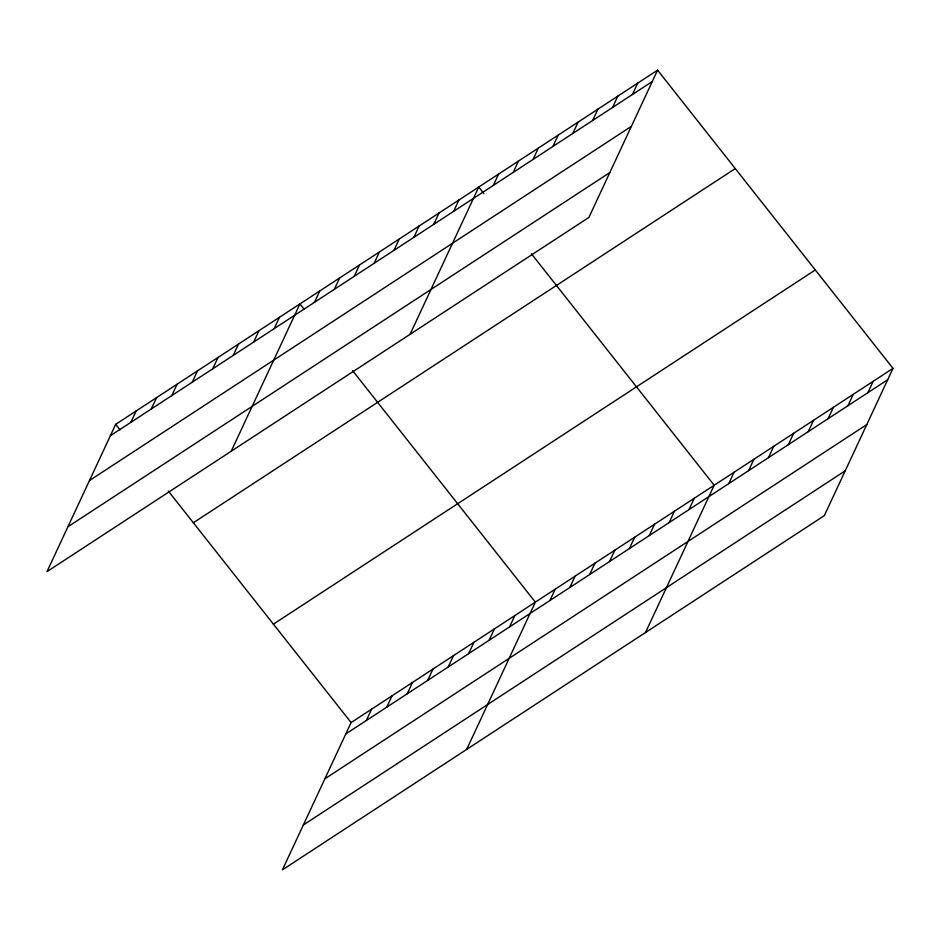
<?xml version="1.0" encoding="UTF-8"?>
<svg xmlns="http://www.w3.org/2000/svg" width="940" height="940" viewBox="0 0 940 940"><rect width="100%" height="100%" fill="white"/><g stroke="black" fill="none" stroke-linecap="round" stroke-linejoin="round"><path stroke-width="1.41" d="M657.577 70.159L115.679 424.351L47 571.638L588.898 217.434L657.577 70.159L893 368.363L824.321 515.649L282.423 869.841L351.102 722.566L893 368.363M130.848 422.33L136.147 410.968M151.328 408.947L156.616 397.585M171.797 395.564L177.096 384.213M192.265 382.192L197.564 370.83M212.734 368.809L218.033 357.447M233.214 355.426L238.513 344.064M253.683 342.043L258.982 330.68M274.151 328.671L279.45 317.309M231.24 451.2L299.919 303.926L304.243 309.389M314.489 302.292L319.788 290.942M334.358 289.309L339.657 277.946M354.227 276.325L359.527 264.963M374.096 263.341L379.396 251.979M393.978 250.346L399.265 238.983M413.847 237.362L419.134 226M433.716 224.378L439.004 213.016M453.585 211.383L458.873 200.032M410.063 334.323L478.742 187.037L483.924 193.605M493.324 185.415L498.611 174.053M513.193 172.431L518.481 161.069M533.062 159.436L538.35 148.073M552.932 146.452L558.219 135.09M572.801 133.468L578.088 122.106M592.67 120.473L597.969 109.111M612.539 107.489L617.839 96.127M632.409 94.505L637.708 83.143M366.283 720.545L371.582 709.183M386.751 707.162L392.051 695.8M407.22 693.779L412.519 682.417M427.7 680.407L432.988 669.045M448.169 667.024L453.468 655.662M468.637 653.641L473.936 642.279M489.106 640.258L494.405 628.895M509.586 626.874L514.873 615.524M466.675 749.415L535.354 602.141L352.582 370.619M549.923 600.507L555.223 589.145M569.793 587.524L575.092 576.161M589.662 574.54L594.961 563.178M609.531 561.544L614.831 550.194M629.4 548.561L634.7 537.198M649.27 535.577L654.569 524.215M669.139 522.593L674.438 511.231M689.008 509.598L694.308 498.235M645.498 632.538L714.177 485.252L531.405 253.741M728.747 483.63L734.046 472.268M748.616 470.635L753.915 459.284M768.485 457.651L773.784 446.288M788.355 444.667L793.654 433.305M808.224 431.683L813.523 420.321M828.093 418.688L833.392 407.326M847.962 405.704L853.261 394.342M867.832 392.72L873.131 381.358M110.38 435.714L652.278 81.51M89.465 480.563L631.363 126.371M67.915 526.776L609.813 172.584M193.37 522.757L735.268 168.566M273.411 624.148L815.309 269.956M345.814 733.928L887.701 379.725M324.899 778.778L866.786 424.586M303.35 824.991L845.236 470.799M115.679 424.351L119.991 429.815M168.331 491.056L351.102 722.566"/></g></svg>
